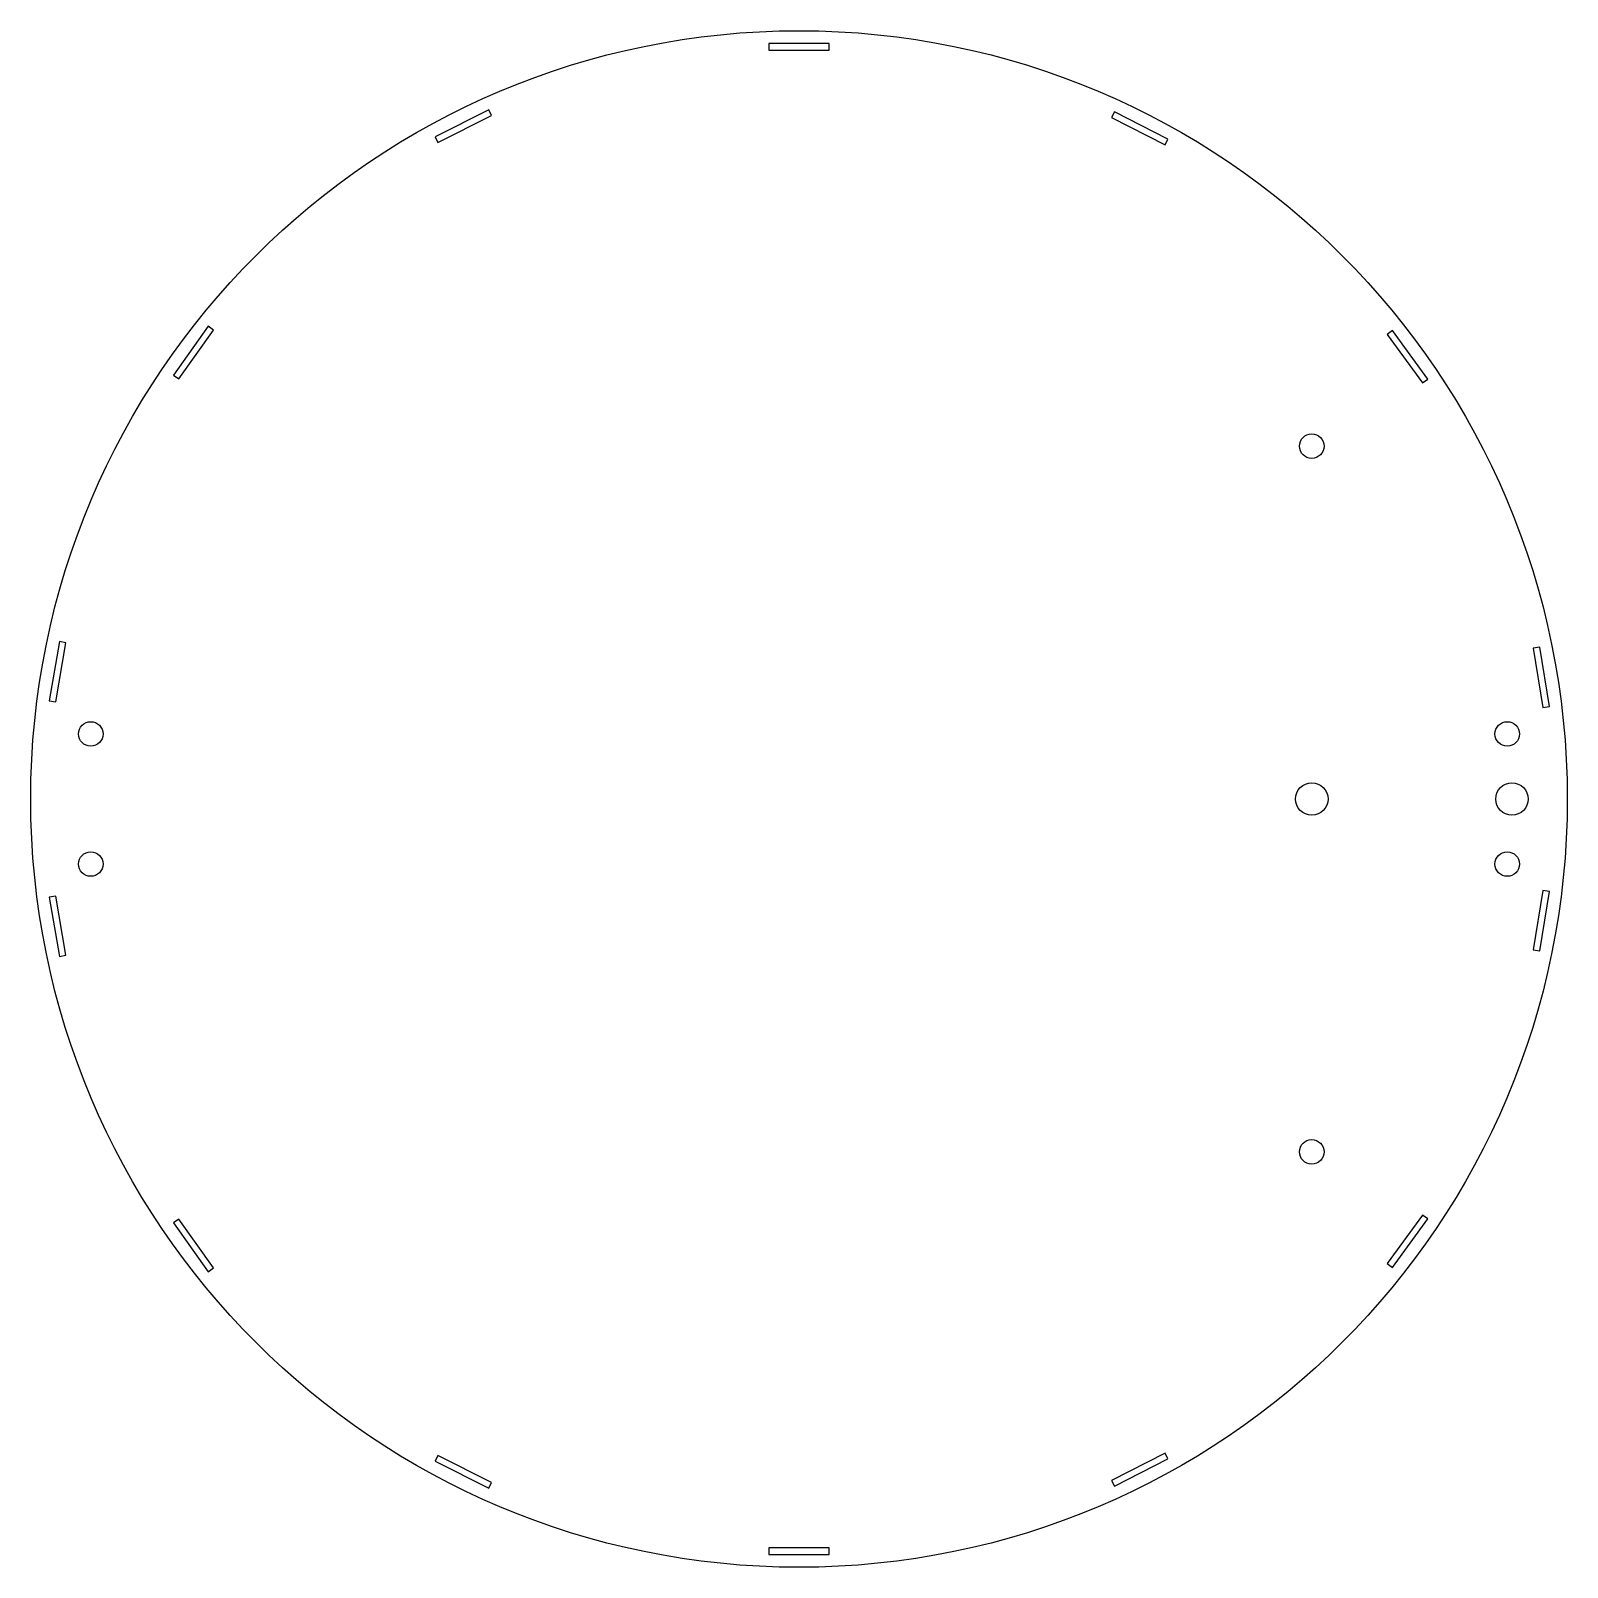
# Model space of a CAD drawing. Header units: millimetres. Extents: x -154 to 154, y -154 to 154.
import ezdxf

# ---------------------------------------------------------------- set-up
doc = ezdxf.new("R2010")
doc.units = ezdxf.units.MM

msp = doc.modelspace()

# ---------------------------------------------------------------- linework, layer by layer
at = {"color": 7, "linetype": 'Continuous', "lineweight": 25}
for p, q in [((6, 150.95), (-6, 150.95)), ((-6, 150.95), (-6, 149.65)), ((6, 149.65), (6, 150.95)), ((-6, 149.65), (6, 149.65)), ((-61.99, 137.72), (-72.71, 132.33)), ((-72.13, 131.17), (-61.41, 136.55)), ((-61.41, 136.55), (-61.99, 137.72)), ((63.02, 137.3), (62.43, 136.14)), ((62.43, 136.14), (73.13, 130.7)), ((73.72, 131.86), (63.02, 137.3)), ((-72.71, 132.33), (-72.13, 131.17)), ((73.13, 130.7), (73.72, 131.86)), ((-118.06, 94.44), (-124.99, 84.65)), ((-123.88, 83.97), (-117, 93.69)), ((-117, 93.69), (-118.06, 94.44)), ((118.58, 93.6), (117.53, 92.84)), ((117.53, 92.84), (124.58, 83.13)), ((125.63, 83.89), (118.58, 93.6)), ((-124.99, 84.65), (-123.88, 83.97)), ((124.58, 83.13), (125.63, 83.89)), ((-147.76, 31.44), (-149.79, 19.61)), ((-148.51, 19.39), (-146.48, 31.22)), ((-146.48, 31.22), (-147.76, 31.44)), ((147.99, 30.32), (146.71, 30.11)), ((146.71, 30.11), (148.65, 18.27)), ((149.93, 18.48), (147.99, 30.32)), ((-149.79, 19.61), (-148.51, 19.39)), ((148.65, 18.27), (149.93, 18.48)), ((148.65, -18.27), (146.71, -30.11)), ((149.93, -18.48), (148.65, -18.27)), ((-148.51, -19.39), (-149.79, -19.61)), ((-149.79, -19.61), (-147.76, -31.44)), ((-146.48, -31.22), (-148.51, -19.39)), ((147.99, -30.32), (149.93, -18.48)), ((146.71, -30.11), (147.99, -30.32)), ((-147.76, -31.44), (-146.48, -31.22)), ((-123.88, -83.97), (-124.99, -84.65)), ((-124.99, -84.65), (-118.06, -94.44)), ((-117, -93.69), (-123.88, -83.97)), ((124.58, -83.13), (117.53, -92.84)), ((118.58, -93.6), (125.63, -83.89)), ((125.63, -83.89), (124.58, -83.13)), ((-118.06, -94.44), (-117, -93.69)), ((117.53, -92.84), (118.58, -93.6)), ((-72.13, -131.17), (-72.71, -132.33)), ((-61.41, -136.55), (-72.13, -131.17)), ((73.13, -130.7), (62.43, -136.14)), ((63.02, -137.3), (73.72, -131.86)), ((73.72, -131.86), (73.13, -130.7)), ((-72.71, -132.33), (-61.99, -137.72)), ((-61.99, -137.72), (-61.41, -136.55)), ((62.43, -136.14), (63.02, -137.3)), ((6, -149.65), (-6, -149.65)), ((-6, -149.65), (-6, -150.95)), ((6, -150.95), (6, -149.65)), ((-6, -150.95), (6, -150.95))]:
    msp.add_line(p, q, dxfattribs=at)
for centre, radius in [((0, 0), 153.5), ((102.45, 70.5), 2.45), ((-141.5, 13), 2.45), ((141.5, 13), 2.45), ((102.45, 0), 3.25), ((142.45, 0), 3.25), ((-141.5, -13), 2.45), ((141.5, -13), 2.45), ((102.45, -70.5), 2.45)]:
    msp.add_circle(centre, radius, dxfattribs=at)

doc.saveas('drawing.dxf')
